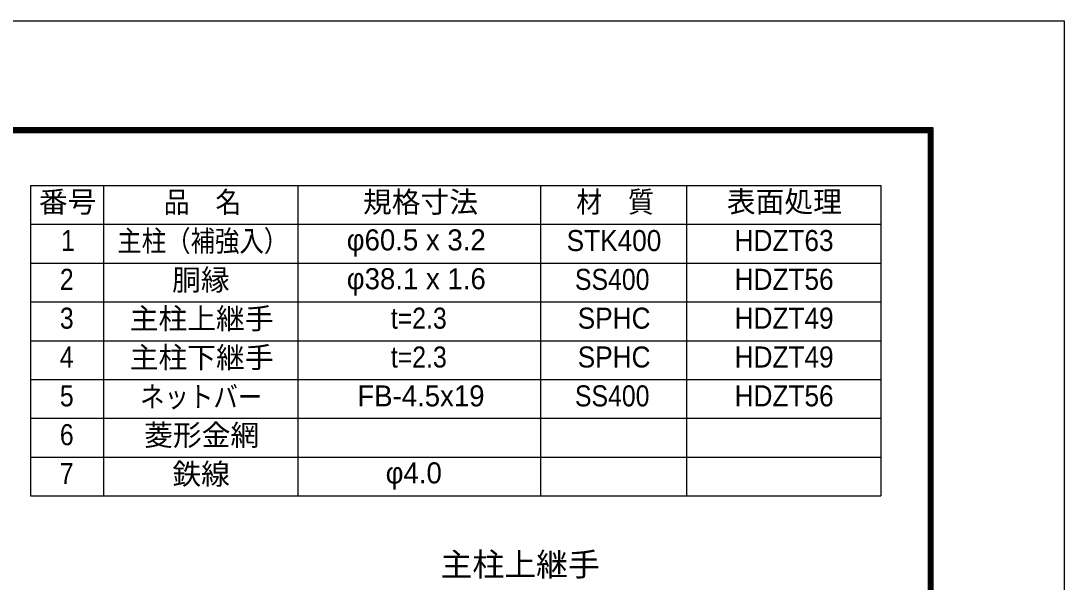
# Model space of a CAD drawing. Units: millimetres, scale not verified. Extents: x -6300 to 6300, y -4455 to 4455.
# Drawn here: x 3079 to 6300, y 2720 to 4455 of the extents above; entities that cross this region are included whole.
import ezdxf
from ezdxf.enums import TextEntityAlignment as Align

# ---------------------------------------------------------------- set-up
doc = ezdxf.new("R2010")
doc.units = ezdxf.units.MM
doc.header["$LTSCALE"] = 20
for name, color, linetype, lineweight in [('0-A_D-STR-TXT', 7, 'Continuous', 13), ('0-C_D-MTR-FRAM', 7, 'Continuous', 25), ('0-E_D-TTL', 7, 'Continuous', 25)]:
    doc.layers.add(name, color=color, linetype=linetype, lineweight=lineweight)
doc.layers.add('0-B_D-MTR-TXT', color=7, linetype='Continuous')
doc.styles.add('ＭＳ ゴシック', font='')
doc.styles.add('ＭＳ Ｐゴシック', font='')
doc.styles.get('ＭＳ ゴシック').set_extended_font_data('MS Gothic')
doc.styles.get('ＭＳ Ｐゴシック').set_extended_font_data('MS PGothic')

msp = doc.modelspace()

# ---------------------------------------------------------------- linework, layer by layer
at = {"layer": '0-C_D-MTR-FRAM'}
for p, q in [((3108.59, 3946.58), (5733.59, 3946.58)), ((3108.59, 3946.58), (3108.59, 2986.58)), ((3333.59, 3946.58), (3333.59, 2986.58)), ((3933.59, 3946.58), (3933.59, 2986.58)), ((4683.59, 3946.58), (4683.59, 2986.58)), ((5133.59, 3946.58), (5133.59, 2986.58)), ((5733.59, 3946.58), (5733.59, 2986.58)), ((3108.59, 3826.58), (5733.59, 3826.58)), ((3108.59, 3706.58), (5733.59, 3706.58)), ((3108.59, 3586.58), (5733.59, 3586.58)), ((3108.59, 3466.58), (5733.59, 3466.58)), ((3108.59, 3346.58), (5733.59, 3346.58)), ((3108.59, 3226.58), (5733.59, 3226.58)), ((3108.59, 3106.58), (5733.59, 3106.58)), ((3108.59, 2986.58), (5733.59, 2986.58))]:
    msp.add_line(p, q, dxfattribs=at)
at = {"layer": '0-E_D-TTL', "color": 2}
msp.add_lwpolyline([(-6300, 4455), (6300, 4455), (6300, -4455), (-6300, -4455)], close=True, dxfattribs=at)
at = {"layer": '0-E_D-TTL'}
for points in [[(-5895, 4125), (5895, 4125), (5895, -4125), (-5895, -4125)], [(-5891.25, 4121.25), (5891.25, 4121.25), (5891.25, -4121.25), (-5891.25, -4121.25)], [(-5887.5, 4117.5), (5887.5, 4117.5), (5887.5, -4117.5), (-5887.5, -4117.5)], [(-5883.75, 4113.75), (5883.75, 4113.75), (5883.75, -4113.75), (-5883.75, -4113.75)], [(-5880, 4110), (5880, 4110), (5880, -4110), (-5880, -4110)]]:
    msp.add_lwpolyline(points, close=True, dxfattribs=at)

# ---------------------------------------------------------------- texts
at = {"layer": '0-A_D-STR-TXT', "style": 'ＭＳ ゴシック'}
msp.add_text('主柱上継手', height=72.14, dxfattribs=at).set_placement((4374.57, 2717.3), align=Align.BOTTOM_LEFT)
at = {"layer": '0-B_D-MTR-TXT', "style": 'ＭＳ Ｐゴシック'}
for s, height, p in [('番号', 65.1, (3134.39, 3843.55)), ('規格寸法', 65.1, (4135.13, 3843.07)), ('表面処理', 65.1, (5258.6, 3844.06)), ('φ60.5 x 3.2', 65.1, (4084.91, 3725.95)), ('胴縁', 65.1, (3545.81, 3602.56)), ('φ38.1 x 1.6', 65.1, (4085.09, 3605.95)), ('主柱上継手', 65.1, (3414.98, 3482.71)), ('主柱下継手', 65.1, (3414.98, 3362.71)), ('FB-4.5x19', 65.07, (4117.76, 3243.91)), ('菱形金網', 65.1, (3459.62, 3122.71)), ('鉄線', 65.1, (3546.68, 3002.53)), ('φ4.0', 65.07, (4205.18, 3005.95))]:
    msp.add_text(s, height=height, dxfattribs=at).set_placement(p, align=Align.BOTTOM_LEFT)
for s, height, width, p in [('品\u3000名', 65.07, 0.9, (3520.1, 3842.71)), ('材\u3000質', 65.07, 0.9, (4793.75, 3843.37)), ('1', 65.1, 0.9, (3202.88, 3723.91)), ('主柱（補強入）', 65.07, 0.85, (3376.46, 3722.71)), ('STK400', 65.07, 0.95, (4764.08, 3723.91)), ('HDZT63', 65.1, 0.95, (5282.45, 3724.06)), ('2', 65.1, 0.9, (3199.28, 3604.06)), ('SS400', 65.1, 0.9, (4789.64, 3603.91)), ('HDZT56', 65.1, 0.95, (5282.63, 3604.06)), ('3', 65.1, 0.9, (3199.28, 3484.06)), ('t=2.3', 65.1, 0.9, (4221.2, 3484.06)), ('SPHC', 65.1, 0.95, (4798.19, 3484.06)), ('HDZT49', 65.1, 0.95, (5282.63, 3484.06)), ('4', 65.1, 0.9, (3199.1, 3364.06)), ('t=2.3', 65.1, 0.9, (4221.2, 3364.06)), ('SPHC', 65.1, 0.95, (4798.19, 3364.06)), ('HDZT49', 65.1, 0.95, (5282.63, 3364.06)), ('5', 65.1, 0.9, (3199.28, 3244.06)), ('ネットバー', 65.07, 0.85, (3446.99, 3241.18)), ('SS400', 65.1, 0.9, (4789.64, 3243.91)), ('HDZT56', 65.1, 0.95, (5282.63, 3244.06)), ('6', 65.1, 0.9, (3199.28, 3124.06)), ('7', 65.1, 0.9, (3199.1, 3004.06))]:
    msp.add_text(s, height=height, dxfattribs=dict(at, width=width)).set_placement(p, align=Align.BOTTOM_LEFT)

doc.saveas('drawing.dxf')
